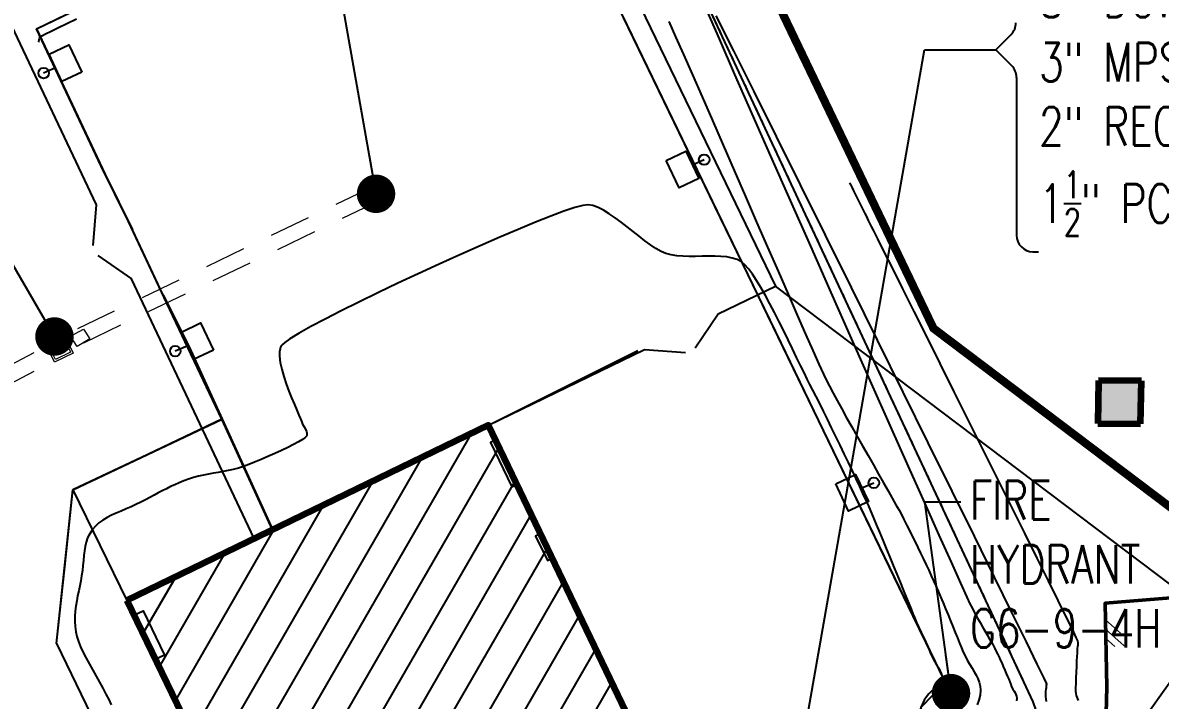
# Model space of a CAD drawing. Header units: inches. Extents: x 27388 to 48883, y 5676 to 18157.
# Drawn here: x 35377 to 38707, y 13990 to 15972 of the extents above; entities that cross this region are included whole.
import ezdxf

# ---------------------------------------------------------------- set-up
doc = ezdxf.new("R2010")
doc.units = ezdxf.units.IN
doc.header["$LTSCALE"] = 1200
doc.header["$MEASUREMENT"] = 0
for name, pattern in [('D10', [0.175, 0.1, -0.075]), ('DASHED', [0.75, 0.5, -0.25]), ('DASHED4', [0.1875, 0.125, -0.0625]), ('DASHED8', [0.09375, 0.0625, -0.03125]), ('HIDDEN', [0.375, 0.25, -0.125])]:
    doc.linetypes.add(name, pattern=pattern)
for name, color, linetype in [('C-3D POLYLINE', 251, 'Continuous'), ('C-NEW FENCELINE', 251, 'FENCELINE3'), ('C-NEW PVMT', 251, 'Continuous'), ('C-NEW SWALE', 251, 'DASHED'), ('C-PROJECT LIMITS', 52, 'DASHED4'), ('C-ROAD-LINE-EXTN', 251, 'HIDDEN'), ('C-TOPO-MINR-N', 251, 'Continuous'), ('MU-EXST-SITE-NOTE', 251, 'Continuous'), ('MU-SHAD', 251, 'Continuous'), ('MU-SITE-NOTES', 11, 'Continuous'), ('Utilidor-Below-E', 51, 'DASHED8')]:
    doc.layers.add(name, color=color, linetype=linetype)
for name, color, linetype, lineweight in [('E-ELEC-C', 251, 'Continuous', 25), ('V-BLDG-OTLN', 31, 'Continuous', 90), ('V-COMM-UNDR', 251, 'D10', 18), ('V-EXST-BLDG-OTLN', 34, 'Continuous', 90), ('V-PVMT-ASPH', 251, 'Continuous', 18), ('V-ROAD-ASPH', 251, 'Continuous', 50)]:
    doc.layers.add(name, color=color, linetype=linetype, lineweight=lineweight)
doc.styles.add('RomanS', font='romans.shx', dxfattribs={"width": 0.85})
doc.styles.get("Standard").update_dxf_attribs({"font": 'romans.shx', "width": 0.85})
doc.linetypes.add('FENCELINE3', pattern='A,0.5,-0.1,["X",Standard,S=0.08,R=0,X=-0.04,Y=-0.04],-0.1', length=0.7)
doc.dimstyles.get("Standard").update_dxf_attribs({"dimtxt": 0.09375, "dimasz": 0.09375, "dimexe": 0.0625, "dimexo": 0.0625, "dimgap": 0.03125, "dimtad": 1, "dimdec": 8, "dimzin": 0, "dimdsep": 46, "dimlunit": 4, "dimtxsty": 'RomanS', "dimcen": 0.09, "dimclrd": 254, "dimclre": 254, "dimclrt": 256, "dimadec": 0, "dimazin": 0, "dimtfac": 1, "dimtdec": 8, "dimtofl": 0, "dimtmove": 0, "dimatfit": 3, "dimfxl": 1, "dimtolj": 1, "dimtzin": 0, "dimlwd": -1, "dimlwe": -1, "dimarcsym": 0})
doc.dimstyles.new('X Site Notes', dxfattribs={"dimtxt": 0.09375, "dimasz": 0.09375, "dimexe": 0.0625, "dimexo": 0.0625, "dimgap": 0.03125, "dimtad": 1, "dimdec": 8, "dimzin": 0, "dimdsep": 46, "dimlunit": 4, "dimtxsty": 'RomanS', "dimcen": 0.09, "dimclrd": 253, "dimclre": 253, "dimclrt": 256, "dimadec": 0, "dimazin": 0, "dimtfac": 1, "dimtdec": 8, "dimtofl": 0, "dimtmove": 0, "dimatfit": 3, "dimldrblk": 'DOT', "dimfxl": 1, "dimtolj": 1, "dimtzin": 0, "dimlwd": -1, "dimlwe": -1, "dimarcsym": 0})

# ---------------------------------------------------------------- blocks, each defined once
blk = doc.blocks.new('A$C459D505B')
for points in [[(1011, 1015.6), (1011, -160.4), (3219, -160.4), (3219, -184.4), (3427, -184.4), (3427, 1015.6), (1011, 1015.6)], [(1059, 1015.6), (1059, 999), (1203, 999), (1203, 1015.6)], [(2539, 1015.6), (2539, 999), (2619, 999), (2619, 1015.6), (2539, 1015.6)]]:
    blk.add_lwpolyline(points)
for points in [[(1363, 1015.6), (1363, 999), (1443, 999), (1443, 1015.6)], [(2707, 1015.6), (2707, 999), (2787, 999), (2787, 1015.6)], [(3059, 999), (3099, 999), (3099, 1015.6), (3059, 1015.6)], [(3219, 1015.6), (3219, 999), (3259, 999), (3259, 1015.6)], [(1059, -160.4), (1059, -130.7), (1203, -130.7), (1203, -160.4)], [(1451, -130.7), (1451, -160.4), (1595, -160.4), (1595, -130.7)], [(1643, -130.7), (1643, -160.4), (1787, -160.4), (1787, -130.7)], [(1835, -143.7), (1835, -160.4), (1875, -160.4), (1875, -143.7)], [(3259, -143.7), (3259, -184.4), (3387, -184.4), (3387, -143.7)]]:
    blk.add_lwpolyline(points, close=True)
blk = doc.blocks.new('COE-FH')
for points in [[(0, 0.05), (0, 0.1009)], [(-0.0354, -0.0354), (-0.0714, -0.0714)], [(0.0354, -0.0354), (0.0714, -0.0714)]]:
    blk.add_lwpolyline(points)
blk.add_circle((0, 0), 0.05)
blk = doc.blocks.new('p2')
at = {"color": 0}
for p, q in [((0, 0), (-1.27, -1.362)), ((0.696, 0.002), (-0.319, -1.087)), ((-0.696, -0.002), (-1.312, -0.662))]:
    blk.add_line(p, q, dxfattribs=at)
blk = doc.blocks.new('A$C2AE46CBC')
at = {"layer": 'E-ELEC-C'}
blk.add_line((77, 67.4), (111.7, 82.5), dxfattribs=at)
blk.add_lwpolyline([(0, 79.7), (58.1, 107.3), (95.9, 27.5), (37.8, 0)], close=True, dxfattribs=at)
blk.add_circle((111.7, 82.5), 15.4, dxfattribs=at)
blk = doc.blocks.new('A$C74487909')
at = {"layer": 'E-ELEC-C', "rotation": 180}
for p in [(-365, 5237.9), (20.4, 4424.3)]:
    blk.add_blockref('A$C2AE46CBC', p, dxfattribs=at)
at = {"layer": 'E-ELEC-C'}
for p in [(1345.6, 4819.6), (1842.1, 3874.1)]:
    blk.add_blockref('A$C2AE46CBC', p, dxfattribs=at)
blk = doc.blocks.new('_Dot')
at = {"color": 0, "linetype": 'ByBlock', "lineweight": -2}
blk.add_line((-0.5, 0), (-1, 0), dxfattribs=at)
at = {"color": 0, "linetype": 'ByBlock', "const_width": 0.5}
blk.add_lwpolyline([(-0.25, 0, 1), (0.25, 0, 1)], format="xyb", close=True, dxfattribs=at)

msp = doc.modelspace()

# ---------------------------------------------------------------- hatches: boundary and pattern name
at = {"layer": 'MU-SHAD'}
msp.add_hatch(color=256, dxfattribs=at).paths.add_polyline_path([(38651.5, 14924.3), (38526, 14925.6), (38523.6, 14799.3), (38649, 14798.1)])
h = msp.add_hatch(dxfattribs=at)
h.set_pattern_fill('ANSI31', color=8, scale=720, angle=15, style=0)
h.paths.add_polyline_path([(35681.2, 14281.8), (36733.9, 12107.2), (37785.7, 12616.7), (36739.7, 14794.2)])

# ---------------------------------------------------------------- linework, layer by layer
at = {"layer": 'C-3D POLYLINE', "elevation": 5469.5}
msp.add_lwpolyline([(36739.7, 14794.2), (37177.1, 15012.7)], dxfattribs=at)
at = {"layer": 'C-3D POLYLINE', "ltscale": 0.025}
msp.add_polyline3d([(37042.5, 16747.8, 5419.3), (38334.1, 13984.8, 5412.7), (38355.7, 13920.6, 5412.6), (38362.3, 13857.8, 5412.5), (38362.3, 12495.4, 5409.6), (38331.8, 12306.7, 5409.1), (38247.4, 12142.3, 5408.8), (37975, 11768.2, 5407.6), (37943.8, 11696.4, 5407.6), (37943.8, 11616.9, 5406.8)], dxfattribs=at)
at = {"layer": 'C-3D POLYLINE'}
for points in [[(37015.3, 16234.1, 5432.9), (37208.7, 15834.5, 5436.1), (37402.2, 15434.9, 5439.4), (37595.7, 15035.2, 5445.8), (37789.1, 14635.6, 5445.8), (37982.6, 14236, 5442.5), (38076.7, 14041.6, 5441.6), (38005.4, 13968, 5446.4), (38010.8, 13876.3, 5441.8), (38080, 13733.3, 5442.1), (38149.3, 13590.3, 5442.5), (38214.7, 13422, 5443), (38253, 13240.7, 5443.4), (38265.9, 13001.7, 5444), (38248.1, 12821.7, 5444.4), (38205.6, 12641.7, 5444.9), (38135.8, 12461.7, 5445.4), (38033.5, 12281.7, 5445.8), (37839.8, 12052.5, 5446.4), (37715.6, 11875.1, 5446.2), (37670.8, 11663.3, 5446.8)], [(36108.1, 14488.5, 5451.6), (35987.8, 14750.2, 5438), (35959.9, 14811.7, 5437.9), (35798.4, 15151.8, 5436.7), (35686.2, 15390.3, 5436), (35606.1, 15552, 5434), (35417.2, 15953.8, 5429.8), (35768.2, 16123.7, 5429.8)], [(35959.9, 14811.7, 5437.9), (35742.4, 14708.9, 5437.3), (35523.5, 14605.4, 5436.6), (35681.2, 14281.8, 5451.6)], [(37164.3, 12315.5, 5449.8), (37792.4, 12619.6, 5451.6), (37721, 12767.2, 5451.6), (37764.2, 12788.1, 5451), (37743.2, 12831.3, 5451), (37700, 12810.4, 5451.6), (37651.2, 12911.2, 5451.6), (37694.4, 12932.1, 5451), (37673.5, 12975.3, 5451), (37630.3, 12954.4, 5451.6), (37513.5, 13195.6, 5451.6), (37405.5, 13418.9, 5451.6), (37288.7, 13660.1, 5451.6), (37068.4, 14115.2, 5451.6), (36739.7, 14794.2, 5451.6), (36108.1, 14488.5, 5451.6)], [(35475.6, 14155.6, 5438.4), (35499.6, 14380.5, 5438.4), (35523.5, 14605.4, 5438.4)], [(38002.8, 11612.4, 5449.3), (38087.1, 11646.8, 5448.4), (38295.8, 11738.5, 5446.4), (38316.3, 11790.9, 5444.9), (38451.7, 11957.3, 5444.9), (38521.6, 12225.1, 5442.4), (38523, 12301.1, 5441.8), (38546.4, 12306.7, 5444.3), (38547.9, 12668.6, 5444.2), (38541.6, 13146.3, 5444.4), (38538.9, 13572.4, 5441.6), (38550.5, 14027.9, 5442.4), (38545.3, 14273.4, 5440.6)]]:
    msp.add_polyline3d(points, dxfattribs=at)
at = {"layer": 'C-NEW FENCELINE', "elevation": 5469.5}
for points in [[(36848.4, 16713.3), (37580.4, 15201.2)], [(35592.4, 15439.3), (35336.2, 15981.2)], [(35582.6, 15319.7), (35592.4, 15439.3)], [(35596.3, 15290.7), (35695, 15222.4)], [(36054.1, 14462.9), (35695, 15222.4)]]:
    msp.add_lwpolyline(points, dxfattribs=at)
at = {"layer": 'C-NEW FENCELINE', "elevation": 5469.5, "flags": 128}
for points in [[(37413, 15120.1), (37580.4, 15201.2)], [(36739.7, 14794.2), (37197, 15015.6)], [(37197, 15015.6), (37316.7, 15006.8)]]:
    msp.add_lwpolyline(points, dxfattribs=at)
at = {"layer": 'C-NEW FENCELINE', "flags": 128}
for points in [[(39140.8, 14023.3), (37580.4, 15201.2)], [(37345.6, 15020.9), (37413, 15120.1)]]:
    msp.add_lwpolyline(points, dxfattribs=at)
at = {"layer": 'C-NEW PVMT'}
msp.add_line((37792.4, 12619.6, 5469.5), (36739.7, 14794.2, 5469.5), dxfattribs=at)
for points in [[(35417.2, 15953.8), (36821.8, 16633.8)], [(36821.8, 16633.8), (37527.7, 15175.7)], [(35417.2, 15953.8), (35617.9, 15528.1), (35698.2, 15366.1)], [(35787.5, 15174.6), (35698.2, 15366.1)], [(35787.5, 15174.6), (35863.1, 15025.2), (36103.7, 14497.6), (36108.1, 14488.5)], [(37527.7, 15175.7), (38076.7, 14041.6)], [(38067, 14036.8), (38076.7, 14041.6)]]:
    msp.add_lwpolyline(points, dxfattribs=at)
at = {"layer": 'C-NEW PVMT', "flags": 128}
msp.add_lwpolyline([(35523.5, 14605.4), (35960.4, 14812)], dxfattribs=at)
at = {"layer": 'C-NEW PVMT', "elevation": 5469.5, "flags": 128}
for points in [[(35475.6, 14155.6), (35523.5, 14605.4)], [(35475.6, 14155.6), (36517.9, 12002.6)]]:
    msp.add_lwpolyline(points, dxfattribs=at)
at = {"layer": 'C-NEW PVMT'}
msp.add_arc((38119.3, 13928.8), 120, 115.8311, 205.8321, dxfattribs=at)
at = {"layer": 'C-NEW SWALE', "ltscale": 0.025}
msp.add_lwpolyline([(37042.5, 16747.8), (38334.1, 13984.8, -0.109754), (38362.3, 13857.8), (38362.3, 12495.4, -0.158637), (38247.4, 12142.3), (37975, 11768.2, 0.136384), (37941.2, 11677.9), (37943.8, 11616.9)], format="xyb", dxfattribs=at)
at = {"layer": 'C-PROJECT LIMITS', "const_width": 24, "flags": 128}
msp.add_lwpolyline([(37106, 10362.7), (37634.8, 9279.8), (37846.5, 8907.7), (38042, 8748.2), (38139.1, 8785), (38668.8, 8978), (39052, 9110.8), (39151.4, 9389.1), (38719.7, 9530.3), (38456.3, 9991.5, -0.044182), (38337.1, 10251.2), (38393, 11200.7), (38409.1, 11316.4), (38424.8, 11487), (38352.3, 11715.2), (38495.3, 11925.1), (38595.7, 12223.8), (38595.7, 13301.3), (39032.3, 13879.6), (39140.8, 14023.3), (39249.2, 14167), (38042.9, 15077.6), (37103.6, 17036.8), (34388.9, 15722.6), (34388.9, 15460.1), (34425.1, 15422.5), (34425.1, 14244.4), (34425.1, 14185.9), (35732.7, 11282.5), (35557.9, 11203.8), (35228.2, 11046.8), (34628.3, 10762.7), (34148.4, 10534.3), (34028.4, 10479.5), (33429.1, 10194.6), (33021.7, 10003.5), (32020.8, 9547.7), (32513.2, 8513), (35329.5, 9833.4)], format="xyb", dxfattribs=at)
at = {"layer": 'C-ROAD-LINE-EXTN'}
for p, q in [((36739.7, 14794.2, 5469.5), (35681.2, 14281.8, 5451.6)), ((35681.2, 14281.8, 5451.6), (36733.9, 12107.2, 5469.5))]:
    msp.add_line(p, q, dxfattribs=at)
at = {"layer": 'C-TOPO-MINR-N'}
for points, elevation in [([(37375.8, 16015.1), (37415.1, 15924.5), (37460.6, 15820.5), (37511.2, 15705.4), (37565.7, 15581.7), (37623.2, 15451.7), (37682.5, 15317.8), (37742.5, 15182.5), (37802.3, 15048), (37860.6, 14916.8), (37916.5, 14791.3), (37968.9, 14673.8), (38016.7, 14566.8), (38058.9, 14472.7), (38094.3, 14393.8), (38121.9, 14332.4), (38140.6, 14291.1), (38149.4, 14272.2), (38156.7, 14257.9), (38164.2, 14243.8), (38171.7, 14230.2), (38179.2, 14217.1), (38186.5, 14204.6), (38193.5, 14192.6), (38200.1, 14181.3), (38206.1, 14170.8), (38211.6, 14161.1), (38216.4, 14152.3), (38222, 14141.3), (38226.8, 14132), (38230.9, 14123.7), (38234.7, 14115.8), (38238.5, 14107.7), (38242.6, 14098.8), (38247.2, 14088.6), (38251.9, 14077.9), (38256, 14068.2), (38259.7, 14059.2), (38263, 14050.9), (38266, 14043.3), (38268.9, 14036.1), (38271.7, 14029.4), (38275.1, 14022.5), (38278.6, 14016.7), (38281.8, 14011.5), (38284.4, 14006.5), (38286.3, 14001.2), (38287.1, 13995.2), (38286, 13988.3)], 5418), ([(38374.2, 13985.6), (38372.6, 13992.5), (38371.8, 14000.7), (38371.8, 14008.7), (38372.2, 14016.1), (38372.9, 14022.4), (38373.5, 14027.3), (38373.8, 14030.4), (38374.2, 14033.7), (38374.5, 14036.4), (38374.1, 14039.6), (38367, 14054.3), (38346.8, 14095.5), (38314.9, 14160.4), (38272.7, 14246.2), (38221.5, 14350.2), (38162.7, 14469.4), (38097.6, 14601.1), (38027.7, 14742.6), (37954.4, 14891), (37878.9, 15043.6), (37802.6, 15197.5), (37727, 15349.9), (37653.4, 15498.1), (37583.2, 15639.2), (37517.7, 15770.5), (37458.3, 15889.2), (37406.3, 15992.4)], 5418), ([(35423.5, 15915.6), (35423.6, 15915.6), (35423.6, 15915.7), (35423.6, 15915.8), (35423.7, 15917.5), (35424.3, 15921.5), (35425.6, 15926.5), (35428, 15930.8), (35432.3, 15933.4), (35443.3, 15939), (35459.8, 15947.3), (35481, 15957.7), (35506, 15969.8), (35533.7, 15983.2)], 5430), ([(37268.1, 15975.3), (37287.8, 15931.1), (37310.9, 15878.8), (37336.9, 15819.7), (37365.3, 15755), (37395.5, 15685.9), (37427.1, 15613.5), (37459.5, 15539.1), (37492.3, 15463.8), (37525, 15388.8), (37557.1, 15315.4), (37587.9, 15244.7), (37617.2, 15177.8), (37644.2, 15116.1), (37668.6, 15060.6), (37689.9, 15012.6), (37707.5, 14973.3), (37720.9, 14943.8), (37729.6, 14925.4), (37738.3, 14908.4), (37748.8, 14888.6), (37760.9, 14866.4), (37774.2, 14842.2), (37788.6, 14816.4), (37803.8, 14789.5), (37819.4, 14761.8), (37835.4, 14733.7), (37851.4, 14705.7), (37867.1, 14678.2), (37882.3, 14651.5), (37896.8, 14626.1), (37910.3, 14602.4), (37922.4, 14580.9), (37933.1, 14561.8), (37942, 14545.7), (37948.8, 14532.9), (37956.4, 14518.1), (37964.3, 14502.7), (37972.4, 14486.6), (37980.6, 14470.2), (37988.8, 14453.5), (37997.1, 14436.6), (38005.3, 14419.7), (38013.3, 14402.8), (38021.2, 14386.2), (38028.9, 14369.9), (38036.2, 14354.1), (38043.2, 14338.8), (38049.8, 14324.4), (38056.7, 14308.6), (38063.8, 14292.1), (38071, 14275), (38078.2, 14257.5), (38085.4, 14239.8), (38092.5, 14222.2), (38099.5, 14205), (38106.3, 14188.2), (38112.7, 14172.2), (38118.9, 14157.1), (38124.7, 14143.2), (38130, 14130.7), (38136.3, 14117.3), (38142.9, 14105.1), (38149.6, 14093.9), (38156.1, 14083.4), (38162.3, 14073.3), (38168, 14063.3), (38172.8, 14053.1), (38176.6, 14042.5), (38179.2, 14031.1), (38180.3, 14018.7), (38179.3, 14004.3), (38175.9, 13990.2), (38170.8, 13976.5)], 5430), ([(38467.8, 13989.2), (38465.7, 13994), (38463.6, 13998.5), (38461.7, 14003.6), (38460.3, 14009.9), (38459.9, 14016), (38459.9, 14026.2), (38460.2, 14039.6), (38460.7, 14055.1), (38461.4, 14071.6), (38462.1, 14088.1), (38462.8, 14103.7), (38463.5, 14117.2), (38464, 14127.7), (38464.2, 14134), (38464.7, 14141), (38465.5, 14146.7), (38466.1, 14151.8), (38466.2, 14157.3), (38465.2, 14163.9), (38460.9, 14173.4), (38449.5, 14197.2), (38431.5, 14233.7), (38407.9, 14281.6), (38379.3, 14339.3), (38346.5, 14405.4), (38310.2, 14478.2), (38271.3, 14556.4), (38230.4, 14638.4), (38188.3, 14722.8), (38145.8, 14807.9), (38103.6, 14892.4), (38062.4, 14974.8), (38023.1, 15053.5), (37986.3, 15127), (37952.8, 15193.8), (37923.5, 15252.5), (37898.9, 15301.6), (37880, 15339.5), (37867.3, 15364.7), (37861.8, 15375.8), (37857, 15385.3), (37853.1, 15393.2), (37849.6, 15400.2), (37846.3, 15406.8), (37842.9, 15413.8), (37838.9, 15421.7), (37834.2, 15431.2), (37829.4, 15440.8), (37824.5, 15450.7), (37819.5, 15460.7), (37814.6, 15470.6), (37809.8, 15480.1), (37805.4, 15489), (37801.5, 15496.9), (37798.2, 15503.6)], 5430), ([(38054.3, 13973.5), (38061, 13991.6), (38066.4, 14008.6), (38070, 14023.7), (38071.4, 14036), (38070.7, 14048.2), (38068.8, 14058.7), (38065.9, 14067.9), (38062.2, 14076.5), (38057.7, 14084.7), (38052.7, 14093.3), (38047.4, 14102.5), (38041.9, 14112.8), (38036.4, 14124.9), (38031, 14137.3), (38025.9, 14148.8), (38021, 14159.8), (38016.1, 14170.5), (38011.1, 14181.2), (38005.9, 14192.4), (38000.4, 14204.4), (37994.6, 14217.4), (37988.3, 14231.9), (37983.8, 14242.3), (37978.2, 14256), (37971.4, 14272.5), (37963.7, 14291.4), (37955.1, 14312.4), (37945.9, 14335), (37936.2, 14358.9), (37926.2, 14383.5), (37916, 14408.5), (37905.7, 14433.5), (37895.6, 14458.1), (37885.8, 14481.8), (37876.4, 14504.3), (37867.6, 14525.1), (37859.5, 14543.9), (37852.3, 14560.2), (37845, 14576.3), (37836.5, 14594.8), (37826.9, 14615.3), (37816.5, 14637.4), (37805.4, 14660.9), (37793.7, 14685.4), (37781.6, 14710.6), (37769.3, 14736.2), (37756.9, 14761.7), (37744.6, 14786.9), (37732.5, 14811.6), (37720.8, 14835.2), (37709.7, 14857.5), (37699.3, 14878.2), (37689.8, 14897), (37681.3, 14913.5), (37673.2, 14929.4), (37663.9, 14948.2), (37653.5, 14969.5), (37642.3, 14992.9), (37630.3, 15017.7), (37617.7, 15043.7), (37604.6, 15070.3), (37591.2, 15097.1), (37577.7, 15123.7), (37564.1, 15149.5), (37550.7, 15174.2), (37537.5, 15197.2), (37524.8, 15218.1), (37512.6, 15236.6), (37501.2, 15252), (37490.6, 15264), (37481, 15272.1), (37468.3, 15278.8), (37453.8, 15283.5), (37437.9, 15286.6), (37420.8, 15288.3), (37402.9, 15289), (37384.3, 15289), (37365.3, 15288.6), (37346.3, 15288.2), (37327.4, 15288), (37309, 15288.5), (37291.4, 15289.9), (37274.7, 15292.5), (37259.3, 15296.7), (37245.2, 15302.8), (37230.1, 15311.3), (37214.3, 15321.8), (37197.8, 15333.9), (37180.9, 15347), (37163.6, 15360.8), (37146.1, 15374.7), (37128.5, 15388.4), (37111.1, 15401.3), (37093.9, 15413.1), (37077.1, 15423.2), (37060.9, 15431.3), (37045.3, 15436.8), (37030.6, 15439.3), (37016.2, 15437.5), (36992.7, 15430.9), (36961, 15420.2), (36922.3, 15405.8), (36877.4, 15388), (36827.3, 15367.4), (36773.1, 15344.4), (36715.7, 15319.5), (36656.2, 15293.1), (36595.4, 15265.7), (36534.5, 15237.7), (36474.3, 15209.5), (36416, 15181.7), (36360.4, 15154.6), (36308.6, 15128.8), (36261.6, 15104.7), (36220.3, 15082.7), (36185.7, 15063.2), (36158.9, 15046.8), (36143.7, 15036.2), (36136.2, 15029.8), (36133.3, 15026.4), (36132.4, 15024.9), (36131.5, 15022.6), (36130, 15017.6), (36128.6, 15009.1), (36128.5, 14996.3), (36130.7, 14978.1), (36134.9, 14958.2), (36140.8, 14937.1), (36147.9, 14915.7), (36155.8, 14894.4), (36163.9, 14874), (36171.8, 14855), (36179.1, 14838.1), (36185.3, 14824), (36189.9, 14813.2), (36192.5, 14806.5), (36196.1, 14797.5), (36200.3, 14789.7), (36204.4, 14782.7), (36207.5, 14776.2), (36208.7, 14771.1), (36208.5, 14767.1), (36207.9, 14764.4), (36207.4, 14763), (36207, 14762.3), (36205.6, 14760.6), (36202.3, 14757.6), (36195.5, 14752.9), (36183.9, 14745.9), (36169.3, 14738), (36152.4, 14729.4), (36133.8, 14720.4), (36114.2, 14711.4), (36094.2, 14702.5), (36074.4, 14694), (36055.5, 14686.2), (36038.1, 14679.3), (36022.9, 14673.7), (36007.9, 14668.9), (35993, 14664.9), (35978.3, 14661.6), (35963.7, 14658.7), (35949.2, 14656.2), (35934.8, 14653.8), (35920.4, 14651.3), (35905.9, 14648.5), (35891.5, 14645.2), (35876.9, 14641.4), (35862.3, 14636.7), (35848, 14631.4), (35834.5, 14626), (35821.6, 14620.4), (35809.3, 14614.6), (35797.2, 14608.7), (35785.2, 14602.6), (35773.3, 14596.3), (35761.2, 14589.7), (35748.8, 14583), (35735.9, 14576.1), (35722.3, 14568.9), (35708.2, 14561.9), (35693.8, 14555.5), (35679.2, 14549.3), (35664.7, 14543.2), (35650.5, 14537.1), (35636.6, 14530.7), (35623.4, 14523.9), (35611, 14516.5), (35599.6, 14508.4), (35589.4, 14499.3), (35580.5, 14489), (35572.6, 14477), (35566.6, 14464.7), (35562.2, 14452.3), (35559.1, 14439.5), (35557, 14426.4), (35555.4, 14412.9), (35554.2, 14398.9), (35553, 14384.4), (35551.4, 14369.3), (35549.1, 14353.6), (35546.4, 14338.9), (35543.5, 14324.3), (35540.4, 14309.6), (35537.4, 14294.9), (35534.6, 14280.1), (35532.2, 14265.3), (35530.3, 14250.4), (35529.2, 14235.5), (35528.9, 14220.4), (35529.7, 14205.3), (35531.7, 14190), (35534.9, 14176.4), (35539.8, 14161.7), (35546.2, 14146.1), (35553.9, 14129.7), (35562.4, 14112.7), (35571.7, 14095.2), (35581.5, 14077.6), (35591.4, 14059.8), (35601.3, 14042.1), (35610.9, 14024.7), (35620, 14007.8), (35628.2, 13991.5), (35635.3, 13976)], 5442), ([(38549.5, 14077), (38549.4, 14075.8), (38549.3, 14072.9), (38549.2, 14067.6), (38548.9, 14059.3), (38548.5, 14048.1), (38548.2, 14037.8), (38548, 14030.3), (38547.9, 14027.4), (38548.2, 14026.6), (38548.2, 14025.9), (38548.2, 14022.6), (38548.1, 14013.5), (38547.8, 13999.6), (38547.6, 13981.7), (38547.2, 13960.8), (38546.9, 13937.9), (38546.5, 13913.9), (38546.1, 13889.8), (38545.7, 13866.5), (38545.4, 13844.9), (38545.1, 13826), (38544.9, 13810.8), (38544.7, 13800.2)], 5442)]:
    msp.add_lwpolyline(points, dxfattribs=dict(at, elevation=elevation))
at = {"layer": 'MU-SITE-NOTES', "color": 254, "ltscale": 0.7}
for p, q in [((38270.1, 15937.9), (38225.1, 15892.9)), ((38225.1, 15892.9), (38272, 15846.1)), ((38286, 15812.1), (38286, 15350.1)), ((38334, 15302.1), (38350.6, 15302.1))]:
    msp.add_line(p, q, dxfattribs=at)
for centre, start, end in [((38236.2, 15971.8), 314.9848, 0), ((38238, 15812.1), 0, 45.0151), ((38334, 15350.1), 180, 270)]:
    msp.add_arc(centre, 48, start, end, dxfattribs=at)
at = {"layer": 'Utilidor-Below-E', "linetype": 'Continuous', "elevation": 5451.6}
msp.add_lwpolyline([(35681.2, 14281.8), (36739.7, 14794.2), (37792.4, 12619.6), (36733.9, 12107.2), (35681.2, 14281.8)], dxfattribs=at)
at = {"layer": 'V-BLDG-OTLN', "elevation": 5451.6}
msp.add_lwpolyline([(35681.2, 14281.8), (36733.9, 12107.2), (37785.7, 12616.7), (36739.7, 14794.2)], close=True, dxfattribs=at)
at = {"layer": 'V-COMM-UNDR'}
for p, q in [((36401.7, 15492), (35498.9, 15057.8)), ((36420, 15450.8), (36401.7, 15492)), ((36420, 15450.8), (35518.5, 15017.2)), ((30463.5, 12425.2), (35442.9, 15024.4)), ((30463.5, 12370.4), (35462.8, 14980))]:
    msp.add_line(p, q, dxfattribs=at)
for points in [[(35442.4, 15034.6), (35497.5, 15061), (35524.4, 15005.2), (35469.3, 14978.8)], [(35450.4, 15031.8), (35494.7, 15053), (35516.4, 15008), (35472.1, 14986.8)], [(35516.8, 15055), (35554.8, 15075.1), (35572.7, 15047.4), (35535.7, 15025)]]:
    msp.add_lwpolyline(points, close=True, dxfattribs=at)
at = {"layer": 'V-EXST-BLDG-OTLN'}
for p, q in [((38526, 14925.6), (38523.6, 14799.3)), ((38651.5, 14924.3), (38526, 14925.6)), ((38649, 14798.1), (38651.5, 14924.3)), ((38523.6, 14799.3), (38649, 14798.1))]:
    msp.add_line(p, q, dxfattribs=at)
at = {"layer": 'V-ROAD-ASPH'}
msp.add_lwpolyline([(38295.8, 11738.5), (38316.3, 11790.9), (38451.8, 11957.4), (38521.7, 12225.2), (38523.1, 12301.2), (38546.5, 12306.7), (38547.9, 12668.6), (38541.7, 13146.3), (38538.9, 13572.5), (38550.6, 14027.9), (38545.3, 14273.4), (38773.5, 14292.3)], dxfattribs=at)

# ---------------------------------------------------------------- block references
at = {"layer": 'C-NEW PVMT', "rotation": 295.8315737708177}
msp.add_blockref('A$C459D505B', (35385, 15261.6, 5469.5), dxfattribs=at)
at = {"layer": 'E-ELEC-C'}
msp.add_blockref('A$C74487909', (35914.5, 10669.2), dxfattribs=at)
at = {"layer": 'V-BLDG-OTLN', "xscale": 479.9999999988736, "yscale": 479.9999999988736, "zscale": 479.9999999988736, "rotation": 86.99020285017498}
msp.add_blockref('COE-FH', (38096.2, 13984.7), dxfattribs=at)
at = {"layer": 'V-PVMT-ASPH', "xscale": 39.37007874261661, "yscale": 39.37007874261661, "zscale": 39.37007874261661, "rotation": 91.23120644223575}
msp.add_blockref('p2', (38546.9, 14198), dxfattribs=at)

# ---------------------------------------------------------------- texts
at = {"layer": 'MU-SITE-NOTES', "char_height": 112.5, "attachment_point": 1, "style": 'RomanS'}
for s, insert, width in [('\\A1;{\\W0.75;\\LUTILITY ENTRANCE PIT\\PSEE DWG M-06\\P\\l8" DCW WATER\\P3" MPS\\P2" RECIRCULATION\\P1\\H0.7x;\\S1/2;\\H1.4286x;" PCR}', (38351.9, 16475.3), 1574.421), ('{\\W0.75;FIRE\\PHYDRANT\\PG6-9-4H}', (38149.9, 14631.4), 853.336)]:
    msp.add_mtext(s, dxfattribs=dict(at, insert=insert, width=width))

# ---------------------------------------------------------------- leaders
at = {"layer": 'MU-EXST-SITE-NOTE'}
for points in [[(36410.9, 15471.4), (36172.9, 16827.3), (36009.4, 16827.3)], [(35469.5, 15053.9), (34677.9, 16418.1), (33991.8, 16418.1)]]:
    msp.add_leader(points, dimstyle='X Site Notes', override={"dimscale": 600, "dimasz": 0.1875, "dimgap": 0.03125, "dimclrd": 251, "dimfxl": 0.75}, dxfattribs=at)
at = {"layer": 'MU-SITE-NOTES'}
for points, dimstyle, override in [([(37518.6, 13062.5), (38016.4, 15892.9), (38225.1, 15892.9)], 'Standard', {"dimscale": 600, "dimasz": 0.1875, "dimgap": 0.03125, "dimfxl": 0.75}), ([(38328.8, 13051.6), (38328.8, 13474.3), (39207.2, 14705.2), (39673, 14705.2)], 'X Site Notes', {"dimscale": 1200, "dimasz": 0.0625, "dimgap": 0.03125, "dimtad": 0, "dimclrd": 254}), ([(38094.2, 14010.4), (38017.7, 14570.4), (38122.5, 14570.4)], 'X Site Notes', {"dimscale": 1200, "dimgap": 0.03125, "dimtad": 0, "dimclrd": 254})]:
    msp.add_leader(points, dimstyle=dimstyle, override=override, dxfattribs=at)

doc.saveas('drawing.dxf')
